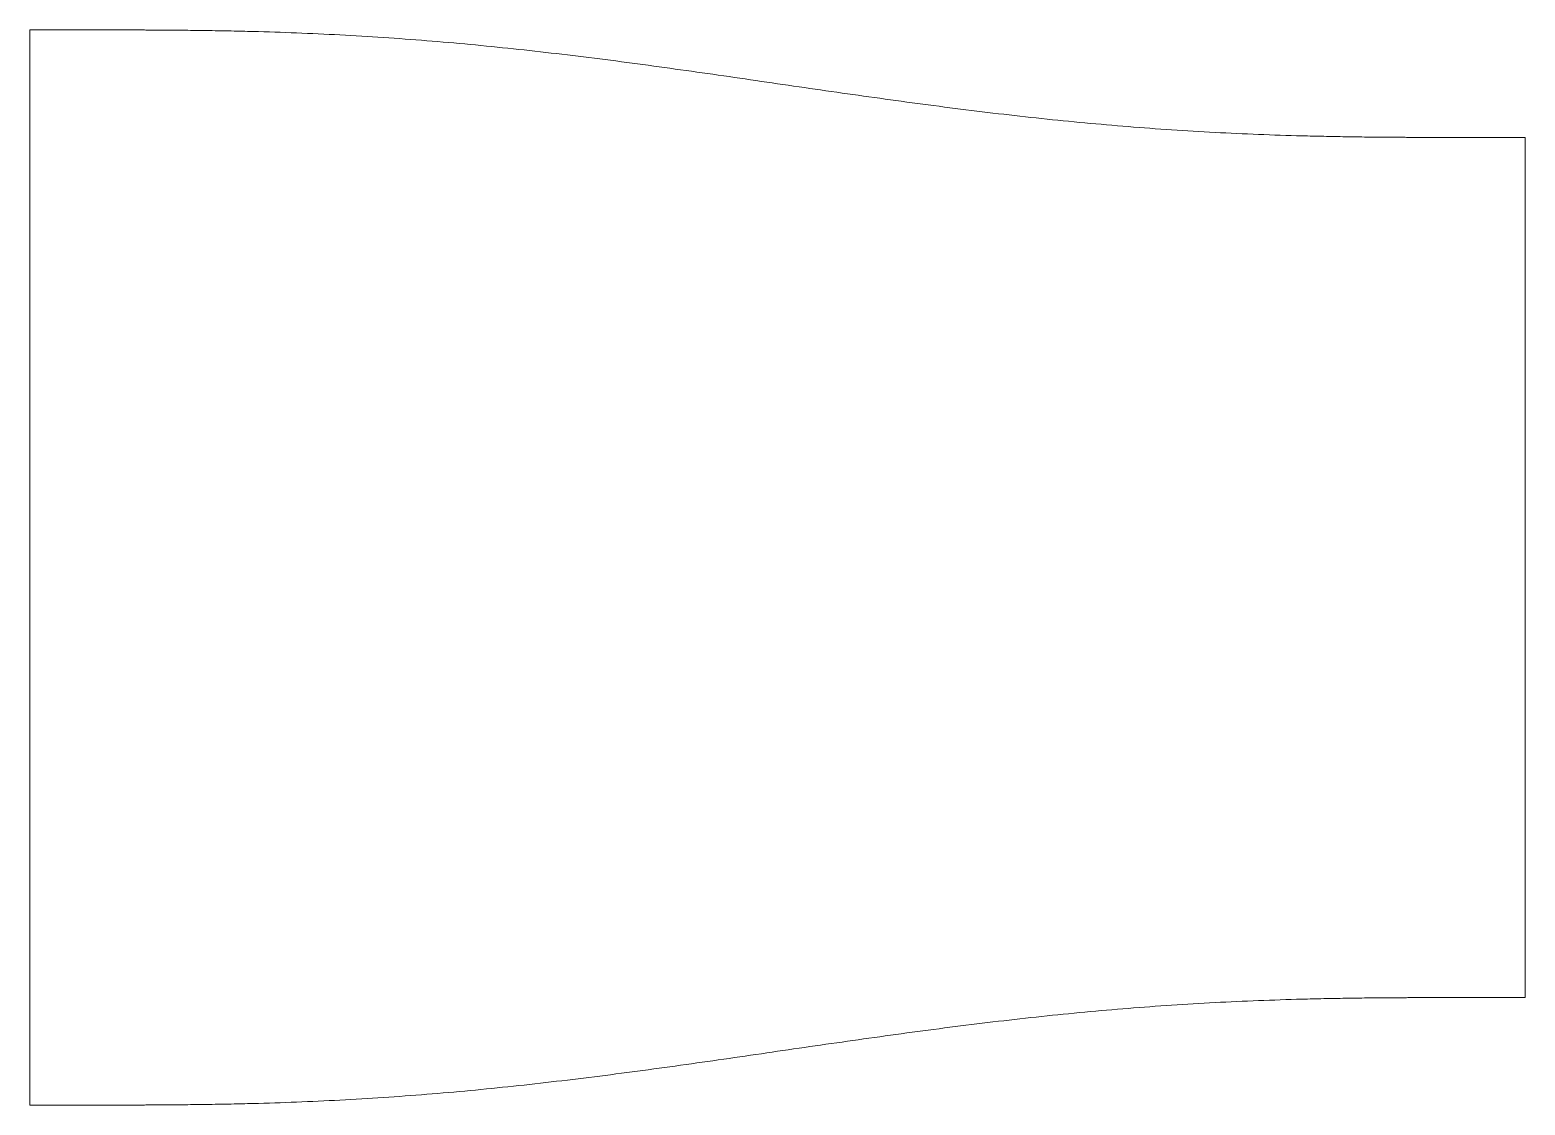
# Model space of a CAD drawing. Header units: inches. Extents: x 13 to 40.4, y 11.2 to 30.9.
import ezdxf

# ---------------------------------------------------------------- set-up
doc = ezdxf.new("R2010")
doc.units = ezdxf.units.IN
doc.header["$LTSCALE"] = 5
doc.header["$MEASUREMENT"] = 0

msp = doc.modelspace()

# ---------------------------------------------------------------- linework, layer by layer
at = {"color": 7, "linetype": 'Continuous', "lineweight": 15}
for p, q in [((13.032, 30.871), (13.032, 11.186)), ((14.032, 30.871), (13.032, 30.871)), ((40.412, 28.903), (39.412, 28.903)), ((40.412, 13.155), (40.412, 28.903)), ((39.412, 13.155), (40.412, 13.155)), ((13.032, 11.186), (14.032, 11.186))]:
    msp.add_line(p, q, dxfattribs=at)
for points, knots in [([(39.412, 28.903), (39.384, 28.903), (39.329, 28.903), (39.237, 28.903), (39.135, 28.903), (39.06, 28.903), (38.984, 28.903), (38.945, 28.903), (38.871, 28.903), (38.801, 28.903), (38.739, 28.903), (38.68, 28.903), (38.65, 28.903), (38.589, 28.903), (38.556, 28.903), (38.488, 28.904), (38.452, 28.904), (38.381, 28.904), (38.346, 28.904), (38.279, 28.904), (38.247, 28.904), (38.183, 28.905), (38.119, 28.905), (38.053, 28.905), (37.986, 28.906), (37.952, 28.906), (37.884, 28.906), (37.851, 28.907), (37.751, 28.908), (37.686, 28.908), (37.554, 28.909), (37.487, 28.91), (37.354, 28.912), (37.287, 28.913), (37.155, 28.915), (37.089, 28.916), (36.89, 28.919), (36.757, 28.922), (36.491, 28.928), (36.359, 28.931), (35.961, 28.942), (35.695, 28.951), (35.164, 28.973), (34.899, 28.985), (34.104, 29.028), (33.574, 29.065), (32.516, 29.152), (31.987, 29.202), (30.931, 29.316), (30.404, 29.379), (29.35, 29.514), (28.824, 29.586), (27.773, 29.734), (27.247, 29.81), (26.196, 29.963), (25.671, 30.04), (24.619, 30.188), (24.093, 30.26), (23.039, 30.395), (22.512, 30.458), (21.456, 30.571), (20.928, 30.622), (19.869, 30.709), (19.339, 30.745), (18.544, 30.788), (18.279, 30.801), (17.748, 30.823), (17.483, 30.832), (17.085, 30.843), (16.952, 30.846), (16.687, 30.852), (16.554, 30.855), (16.355, 30.858), (16.289, 30.859), (16.156, 30.861), (16.09, 30.862), (15.956, 30.863), (15.889, 30.864), (15.758, 30.866), (15.693, 30.866), (15.593, 30.867), (15.559, 30.867), (15.491, 30.868), (15.457, 30.868), (15.39, 30.868), (15.324, 30.869), (15.261, 30.869), (15.197, 30.869), (15.165, 30.869), (15.097, 30.87), (15.062, 30.87), (14.991, 30.87), (14.955, 30.87), (14.887, 30.87), (14.854, 30.87), (14.793, 30.871), (14.764, 30.871), (14.704, 30.871), (14.643, 30.871), (14.573, 30.871), (14.498, 30.871), (14.46, 30.871), (14.383, 30.871), (14.308, 30.871), (14.205, 30.871), (14.114, 30.871), (14.059, 30.871), (14.032, 30.871)], [0, 0, 0, 0, 0.003906, 0.007812, 0.011719, 0.015625, 0.015625, 0.019531, 0.019531, 0.023438, 0.027344, 0.027344, 0.03125, 0.03125, 0.035156, 0.035156, 0.039062, 0.039062, 0.042969, 0.042969, 0.046875, 0.046875, 0.050781, 0.054688, 0.054688, 0.058594, 0.058594, 0.0625, 0.0625, 0.070312, 0.070312, 0.078125, 0.078125, 0.085938, 0.085938, 0.09375, 0.09375, 0.109375, 0.109375, 0.125, 0.125, 0.15625, 0.15625, 0.1875, 0.1875, 0.25, 0.25, 0.3125, 0.3125, 0.375, 0.375, 0.4375, 0.4375, 0.5, 0.5, 0.5625, 0.5625, 0.625, 0.625, 0.6875, 0.6875, 0.75, 0.75, 0.8125, 0.8125, 0.84375, 0.84375, 0.875, 0.875, 0.890625, 0.890625, 0.90625, 0.90625, 0.914062, 0.914062, 0.921875, 0.921875, 0.929688, 0.929688, 0.9375, 0.9375, 0.941406, 0.941406, 0.945312, 0.945312, 0.949219, 0.953125, 0.953125, 0.957031, 0.957031, 0.960938, 0.960938, 0.964844, 0.964844, 0.96875, 0.96875, 0.972656, 0.972656, 0.976562, 0.980469, 0.980469, 0.984375, 0.984375, 0.988281, 0.992188, 0.996094, 1, 1, 1, 1]), ([(14.032, 11.186), (14.059, 11.186), (14.114, 11.186), (14.205, 11.186), (14.308, 11.186), (14.383, 11.186), (14.46, 11.186), (14.498, 11.186), (14.573, 11.186), (14.643, 11.186), (14.704, 11.186), (14.764, 11.187), (14.793, 11.187), (14.854, 11.187), (14.887, 11.187), (14.955, 11.187), (14.991, 11.187), (15.062, 11.187), (15.097, 11.187), (15.165, 11.188), (15.197, 11.188), (15.261, 11.188), (15.324, 11.188), (15.39, 11.189), (15.457, 11.189), (15.491, 11.189), (15.559, 11.19), (15.593, 11.19), (15.693, 11.191), (15.758, 11.192), (15.889, 11.193), (15.956, 11.194), (16.09, 11.195), (16.156, 11.196), (16.289, 11.198), (16.355, 11.199), (16.554, 11.202), (16.687, 11.205), (16.952, 11.211), (17.085, 11.214), (17.483, 11.225), (17.748, 11.235), (18.279, 11.256), (18.544, 11.269), (19.339, 11.312), (19.869, 11.348), (20.928, 11.435), (21.456, 11.486), (22.512, 11.6), (23.039, 11.663), (24.093, 11.797), (24.619, 11.869), (25.671, 12.017), (26.196, 12.094), (27.247, 12.247), (27.773, 12.323), (28.824, 12.471), (29.35, 12.543), (30.404, 12.678), (30.931, 12.741), (31.987, 12.855), (32.516, 12.906), (33.574, 12.992), (34.104, 13.029), (34.899, 13.072), (35.164, 13.085), (35.695, 13.106), (35.961, 13.115), (36.359, 13.126), (36.491, 13.13), (36.757, 13.136), (36.89, 13.138), (37.089, 13.141), (37.155, 13.143), (37.287, 13.144), (37.354, 13.145), (37.487, 13.147), (37.554, 13.148), (37.686, 13.149), (37.751, 13.15), (37.851, 13.15), (37.884, 13.151), (37.952, 13.151), (37.986, 13.151), (38.053, 13.152), (38.119, 13.152), (38.183, 13.152), (38.247, 13.153), (38.279, 13.153), (38.346, 13.153), (38.381, 13.153), (38.452, 13.154), (38.488, 13.154), (38.556, 13.154), (38.589, 13.154), (38.65, 13.154), (38.68, 13.154), (38.739, 13.154), (38.801, 13.154), (38.871, 13.154), (38.945, 13.154), (38.984, 13.154), (39.06, 13.155), (39.135, 13.155), (39.237, 13.155), (39.329, 13.155), (39.384, 13.155), (39.412, 13.155)], [0, 0, 0, 0, 0.003906, 0.007812, 0.011719, 0.015625, 0.015625, 0.019531, 0.019531, 0.023438, 0.027344, 0.027344, 0.03125, 0.03125, 0.035156, 0.035156, 0.039063, 0.039063, 0.042969, 0.042969, 0.046875, 0.046875, 0.050781, 0.054688, 0.054688, 0.058594, 0.058594, 0.0625, 0.0625, 0.070313, 0.070313, 0.078125, 0.078125, 0.085938, 0.085938, 0.09375, 0.09375, 0.109375, 0.109375, 0.125, 0.125, 0.15625, 0.15625, 0.1875, 0.1875, 0.25, 0.25, 0.3125, 0.3125, 0.375, 0.375, 0.4375, 0.4375, 0.5, 0.5, 0.5625, 0.5625, 0.625, 0.625, 0.6875, 0.6875, 0.75, 0.75, 0.8125, 0.8125, 0.84375, 0.84375, 0.875, 0.875, 0.890625, 0.890625, 0.90625, 0.90625, 0.914062, 0.914062, 0.921875, 0.921875, 0.929687, 0.929687, 0.9375, 0.9375, 0.941406, 0.941406, 0.945312, 0.945312, 0.949219, 0.953125, 0.953125, 0.957031, 0.957031, 0.960938, 0.960938, 0.964844, 0.964844, 0.96875, 0.96875, 0.972656, 0.972656, 0.976562, 0.980469, 0.980469, 0.984375, 0.984375, 0.988281, 0.992188, 0.996094, 1, 1, 1, 1])]:
    msp.add_open_spline(points, degree=3, knots=knots, dxfattribs=at)

doc.saveas('drawing.dxf')
